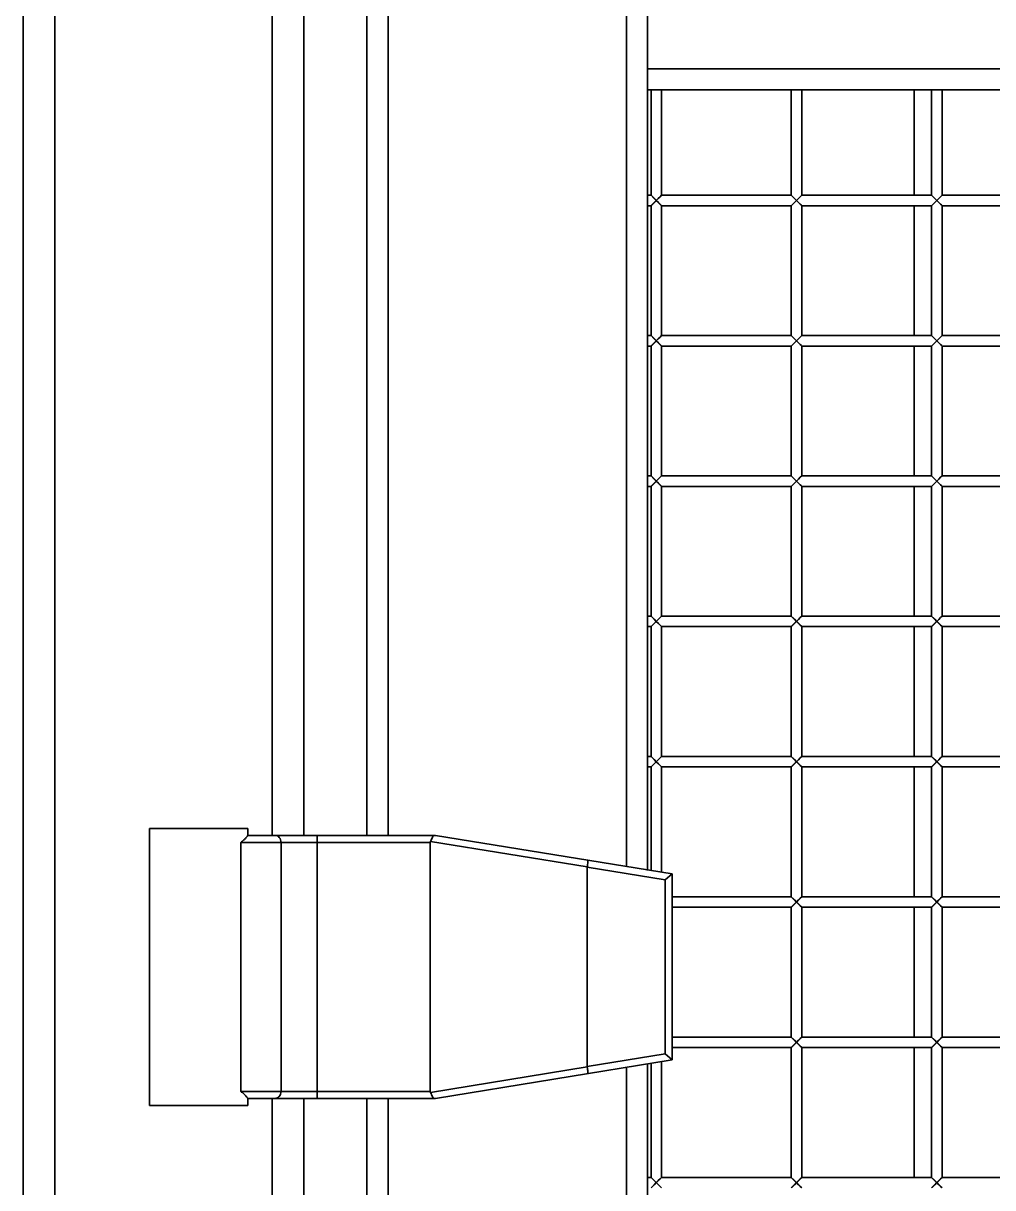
# Model space of a CAD drawing. Header units: millimetres. Extents: x 32496 to 166256, y 3504 to 23939.
# Drawn here: x 46714.6 to 46991.1, y 11724.1 to 12056.1 of the extents above; entities that cross this region are included whole.
import ezdxf

# ---------------------------------------------------------------- set-up
doc = ezdxf.new("R2010")
doc.units = ezdxf.units.MM
doc.layers.get('0').update_dxf_attribs({"lineweight": 35})

msp = doc.modelspace()

# ---------------------------------------------------------------- linework, layer by layer
at = {"linetype": 'Continuous'}
for p, q in [((46714.64, 13396.575), (46714.64, 10877.575)), ((46723.64, 13396.575), (46723.64, 10877.575)), ((46886.64, 11815.694), (46886.64, 12458.457)), ((46785.64, 12449.575), (46785.64, 11824.575)), ((46794.64, 12449.575), (46794.64, 11824.575)), ((46812.64, 11824.575), (46812.64, 12449.575)), ((46818.64, 12449.575), (46818.64, 11824.575)), ((46892.64, 12037.075), (46892.64, 12237.075)), ((46892.64, 12043.075), (47518.64, 12043.075)), ((47518.64, 12037.075), (46892.64, 12037.075)), ((46892.64, 12037.075), (46892.64, 11814.553)), ((46893.64, 12037.075), (46893.64, 12007.075)), ((46896.64, 12037.075), (46896.64, 12007.075)), ((46933.64, 12037.075), (46933.64, 12007.075)), ((46936.64, 12037.075), (46936.64, 12007.075)), ((46968.64, 12007.075), (46968.64, 12037.075)), ((46973.64, 12037.075), (46973.64, 12007.075)), ((46976.64, 12037.075), (46976.64, 12007.075)), ((46892.64, 12007.075), (46893.64, 12007.075)), ((46893.64, 12004.075), (46896.64, 12007.075)), ((46893.64, 12007.075), (46896.64, 12004.075)), ((46896.64, 12007.075), (46896.209, 12006.645)), ((46896.64, 12007.075), (46933.64, 12007.075)), ((46933.64, 12004.075), (46936.64, 12007.075)), ((46933.64, 12007.075), (46936.64, 12004.075)), ((46936.64, 12007.075), (46936.209, 12006.645)), ((46936.64, 12007.075), (46973.64, 12007.075)), ((46973.64, 12004.075), (46976.64, 12007.075)), ((46973.64, 12007.075), (46976.64, 12004.075)), ((46976.64, 12007.075), (46976.209, 12006.645)), ((46976.64, 12007.075), (47013.64, 12007.075)), ((46892.64, 12004.075), (46893.64, 12004.075)), ((46893.64, 12004.075), (46893.64, 11967.075)), ((46893.756, 12004.192), (46894.55, 12004.986)), ((46894.55, 12004.986), (46895.14, 12005.575)), ((46896.64, 12004.075), (46933.64, 12004.075)), ((46896.64, 12004.075), (46896.64, 11967.075)), ((46933.64, 12004.075), (46933.64, 11967.075)), ((46933.756, 12004.192), (46934.55, 12004.986)), ((46934.55, 12004.986), (46935.14, 12005.575)), ((46936.64, 12004.075), (46973.64, 12004.075)), ((46936.64, 12004.075), (46936.64, 11967.075)), ((46968.64, 11967.075), (46968.64, 12004.075)), ((46973.64, 12004.075), (46973.64, 11967.075)), ((46973.756, 12004.192), (46974.55, 12004.986)), ((46974.55, 12004.986), (46975.14, 12005.575)), ((46976.64, 12004.075), (47013.64, 12004.075)), ((46976.64, 12004.075), (46976.64, 11967.075)), ((46892.64, 11967.075), (46893.64, 11967.075)), ((46893.64, 11967.075), (46896.64, 11964.075)), ((46893.64, 11964.075), (46896.64, 11967.075)), ((46896.64, 11967.075), (46896.209, 11966.645)), ((46896.64, 11967.075), (46933.64, 11967.075)), ((46933.64, 11964.075), (46936.64, 11967.075)), ((46933.64, 11967.075), (46936.64, 11964.075)), ((46936.64, 11967.075), (46936.209, 11966.645)), ((46936.64, 11967.075), (46973.64, 11967.075)), ((46973.64, 11964.075), (46976.64, 11967.075)), ((46973.64, 11967.075), (46976.64, 11964.075)), ((46976.64, 11967.075), (46976.209, 11966.645)), ((46976.64, 11967.075), (47013.64, 11967.075)), ((46892.64, 11964.075), (46893.64, 11964.075)), ((46893.64, 11964.075), (46893.64, 11927.075)), ((46893.756, 11964.192), (46894.55, 11964.986)), ((46894.55, 11964.986), (46895.14, 11965.575)), ((46896.64, 11964.075), (46933.64, 11964.075)), ((46896.64, 11964.075), (46896.64, 11927.075)), ((46933.64, 11964.075), (46933.64, 11927.075)), ((46933.756, 11964.192), (46934.55, 11964.986)), ((46934.55, 11964.986), (46935.14, 11965.575)), ((46936.64, 11964.075), (46973.64, 11964.075)), ((46936.64, 11964.075), (46936.64, 11927.075)), ((46968.64, 11927.075), (46968.64, 11964.075)), ((46973.64, 11964.075), (46973.64, 11927.075)), ((46973.756, 11964.192), (46974.55, 11964.986)), ((46974.55, 11964.986), (46975.14, 11965.575)), ((46976.64, 11964.075), (47013.64, 11964.075)), ((46976.64, 11964.075), (46976.64, 11927.075)), ((46892.64, 11927.075), (46893.64, 11927.075)), ((46893.64, 11927.075), (46896.64, 11924.075)), ((46893.64, 11924.075), (46896.64, 11927.075)), ((46896.64, 11927.075), (46896.209, 11926.645)), ((46896.64, 11927.075), (46933.64, 11927.075)), ((46933.64, 11927.075), (46936.64, 11924.075)), ((46933.64, 11924.075), (46936.64, 11927.075)), ((46936.64, 11927.075), (46936.209, 11926.645)), ((46936.64, 11927.075), (46973.64, 11927.075)), ((46973.64, 11924.075), (46976.64, 11927.075)), ((46973.64, 11927.075), (46976.64, 11924.075)), ((46976.64, 11927.075), (46976.209, 11926.645)), ((46976.64, 11927.075), (47013.64, 11927.075)), ((46892.64, 11924.075), (46893.64, 11924.075)), ((46893.64, 11924.075), (46893.64, 11887.075)), ((46893.756, 11924.192), (46894.55, 11924.986)), ((46894.55, 11924.986), (46895.14, 11925.575)), ((46896.64, 11924.075), (46933.64, 11924.075)), ((46896.64, 11924.075), (46896.64, 11887.075)), ((46933.64, 11924.075), (46933.64, 11887.075)), ((46933.756, 11924.192), (46934.55, 11924.986)), ((46934.55, 11924.986), (46935.14, 11925.575)), ((46936.64, 11924.075), (46973.64, 11924.075)), ((46936.64, 11924.075), (46936.64, 11887.075)), ((46968.64, 11887.075), (46968.64, 11924.075)), ((46973.64, 11924.075), (46973.64, 11887.075)), ((46973.756, 11924.192), (46974.55, 11924.986)), ((46974.55, 11924.986), (46975.14, 11925.575)), ((46976.64, 11924.075), (47013.64, 11924.075)), ((46976.64, 11924.075), (46976.64, 11887.075)), ((46892.64, 11887.075), (46893.64, 11887.075)), ((46893.64, 11887.075), (46896.64, 11884.075)), ((46893.64, 11884.075), (46896.64, 11887.075)), ((46896.64, 11887.075), (46896.209, 11886.645)), ((46896.64, 11887.075), (46933.64, 11887.075)), ((46933.64, 11887.075), (46936.64, 11884.075)), ((46933.64, 11884.075), (46936.64, 11887.075)), ((46936.64, 11887.075), (46936.209, 11886.645)), ((46936.64, 11887.075), (46973.64, 11887.075)), ((46973.64, 11887.075), (46976.64, 11884.075)), ((46973.64, 11884.075), (46976.64, 11887.075)), ((46976.64, 11887.075), (46976.209, 11886.645)), ((46976.64, 11887.075), (47013.64, 11887.075)), ((46892.64, 11884.075), (46893.64, 11884.075)), ((46893.64, 11884.075), (46893.64, 11847.075)), ((46893.756, 11884.192), (46894.55, 11884.986)), ((46894.55, 11884.986), (46895.14, 11885.575)), ((46896.64, 11884.075), (46933.64, 11884.075)), ((46896.64, 11884.075), (46896.64, 11847.075)), ((46933.64, 11884.075), (46933.64, 11847.075)), ((46933.756, 11884.192), (46934.55, 11884.986)), ((46934.55, 11884.986), (46935.14, 11885.575)), ((46936.64, 11884.075), (46973.64, 11884.075)), ((46936.64, 11884.075), (46936.64, 11847.075)), ((46968.64, 11847.075), (46968.64, 11884.075)), ((46973.64, 11884.075), (46973.64, 11847.075)), ((46973.756, 11884.192), (46974.55, 11884.986)), ((46974.55, 11884.986), (46975.14, 11885.575)), ((46976.64, 11884.075), (47013.64, 11884.075)), ((46976.64, 11884.075), (46976.64, 11847.075)), ((46892.64, 11847.075), (46893.64, 11847.075)), ((46893.64, 11847.075), (46896.64, 11844.075)), ((46893.64, 11844.075), (46896.64, 11847.075)), ((46896.64, 11847.075), (46896.209, 11846.645)), ((46896.64, 11847.075), (46933.64, 11847.075)), ((46933.64, 11847.075), (46936.64, 11844.075)), ((46933.64, 11844.075), (46936.64, 11847.075)), ((46936.64, 11847.075), (46936.209, 11846.645)), ((46936.64, 11847.075), (46973.64, 11847.075)), ((46973.64, 11847.075), (46976.64, 11844.075)), ((46973.64, 11844.075), (46976.64, 11847.075)), ((46976.64, 11847.075), (46976.209, 11846.645)), ((46976.64, 11847.075), (47013.64, 11847.075)), ((46892.64, 11844.075), (46893.64, 11844.075)), ((46893.64, 11844.075), (46893.64, 11814.553)), ((46893.756, 11844.192), (46894.55, 11844.986)), ((46894.55, 11844.986), (46895.14, 11845.575)), ((46896.64, 11844.075), (46933.64, 11844.075)), ((46896.64, 11844.075), (46896.64, 11814.064)), ((46933.64, 11844.075), (46933.64, 11807.075)), ((46933.756, 11844.192), (46934.55, 11844.986)), ((46934.55, 11844.986), (46935.14, 11845.575)), ((46936.64, 11844.075), (46973.64, 11844.075)), ((46936.64, 11844.075), (46936.64, 11807.075)), ((46968.64, 11807.075), (46968.64, 11844.075)), ((46973.64, 11844.075), (46973.64, 11807.075)), ((46973.756, 11844.192), (46974.55, 11844.986)), ((46974.55, 11844.986), (46975.14, 11845.575)), ((46976.64, 11844.075), (47013.64, 11844.075)), ((46976.64, 11844.075), (46976.64, 11807.075)), ((46778.64, 11826.575), (46750.64, 11826.575)), ((46750.64, 11747.575), (46750.64, 11826.575)), ((46778.64, 11824.575), (46778.64, 11826.575)), ((46778.64, 11824.575), (46832.14, 11824.575)), ((46798.463, 11824.575), (46798.463, 11749.575)), ((46832.14, 11824.575), (46899.64, 11813.575)), ((46830.64, 11822.575), (46776.671, 11822.575)), ((46776.671, 11822.575), (46776.671, 11751.575)), ((46788.151, 11751.575), (46788.151, 11822.575)), ((46830.64, 11822.575), (46830.64, 11751.575)), ((46830.721, 11822.858), (46875.446, 11815.57)), ((46875.44, 11815.493), (46897.64, 11811.875)), ((46875.44, 11815.493), (46875.44, 11758.658)), ((46899.64, 11813.575), (46897.64, 11811.875)), ((46897.64, 11762.276), (46897.64, 11811.875)), ((46899.64, 11813.575), (46899.64, 11760.575)), ((46899.64, 11807.075), (46933.64, 11807.075)), ((46899.64, 11804.075), (46933.64, 11804.075)), ((46933.64, 11807.075), (46936.64, 11804.075)), ((46933.64, 11804.075), (46936.64, 11807.075)), ((46933.64, 11804.075), (46933.64, 11767.075)), ((46933.756, 11804.192), (46934.55, 11804.986)), ((46934.55, 11804.986), (46935.14, 11805.575)), ((46936.64, 11807.075), (46936.209, 11806.645)), ((46936.64, 11807.075), (46973.64, 11807.075)), ((46936.64, 11804.075), (46973.64, 11804.075)), ((46936.64, 11804.075), (46936.64, 11767.075)), ((46968.64, 11767.075), (46968.64, 11804.075)), ((46973.64, 11807.075), (46976.64, 11804.075)), ((46973.64, 11804.075), (46976.64, 11807.075)), ((46973.64, 11804.075), (46973.64, 11767.075)), ((46973.756, 11804.192), (46974.55, 11804.986)), ((46974.55, 11804.986), (46975.14, 11805.575)), ((46976.64, 11807.075), (46976.209, 11806.645)), ((46976.64, 11807.075), (47013.64, 11807.075)), ((46976.64, 11804.075), (47013.64, 11804.075)), ((46976.64, 11804.075), (46976.64, 11767.075)), ((46899.64, 11767.075), (46933.64, 11767.075)), ((46899.64, 11764.075), (46933.64, 11764.075)), ((46933.64, 11767.075), (46936.64, 11764.075)), ((46933.64, 11764.075), (46936.64, 11767.075)), ((46933.64, 11764.075), (46933.64, 11727.075)), ((46933.756, 11764.192), (46934.55, 11764.986)), ((46934.55, 11764.986), (46935.14, 11765.575)), ((46936.64, 11767.075), (46936.209, 11766.645)), ((46936.64, 11767.075), (46973.64, 11767.075)), ((46936.64, 11764.075), (46973.64, 11764.075)), ((46936.64, 11764.075), (46936.64, 11727.075)), ((46968.64, 11727.075), (46968.64, 11764.075)), ((46973.64, 11767.075), (46976.64, 11764.075)), ((46973.64, 11764.075), (46976.64, 11767.075)), ((46973.64, 11764.075), (46973.64, 11727.075)), ((46973.756, 11764.192), (46974.55, 11764.986)), ((46974.55, 11764.986), (46975.14, 11765.575)), ((46976.64, 11767.075), (46976.209, 11766.645)), ((46976.64, 11767.075), (47013.64, 11767.075)), ((46976.64, 11764.075), (47013.64, 11764.075)), ((46976.64, 11764.075), (46976.64, 11727.075)), ((46897.64, 11762.276), (46875.44, 11758.658)), ((46899.64, 11760.575), (46897.64, 11762.276)), ((46875.446, 11758.581), (46830.721, 11751.293)), ((46832.14, 11749.575), (46899.64, 11760.575)), ((46886.64, 11115.694), (46886.64, 11758.457)), ((46892.64, 11759.435), (46892.64, 11134.075)), ((46893.64, 11759.598), (46893.64, 11727.075)), ((46896.64, 11760.087), (46896.64, 11727.075)), ((46776.671, 11751.575), (46830.64, 11751.575)), ((46750.64, 11747.575), (46778.64, 11747.575)), ((46778.64, 11749.576), (46778.64, 11747.575)), ((46778.64, 11749.575), (46832.14, 11749.575)), ((46785.64, 11749.575), (46785.64, 11124.575)), ((46794.64, 11749.575), (46794.64, 11124.575)), ((46812.64, 11124.575), (46812.64, 11749.575)), ((46818.64, 11749.575), (46818.64, 11124.575)), ((46892.64, 11727.075), (46893.64, 11727.075)), ((46893.64, 11727.075), (46896.64, 11724.075)), ((46893.64, 11724.075), (46896.64, 11727.075)), ((46893.756, 11724.192), (46894.55, 11724.986)), ((46894.55, 11724.986), (46895.14, 11725.575)), ((46896.64, 11727.075), (46896.209, 11726.645)), ((46896.64, 11727.075), (46933.64, 11727.075)), ((46933.64, 11727.075), (46936.64, 11724.075)), ((46933.64, 11724.075), (46936.64, 11727.075)), ((46933.756, 11724.192), (46934.55, 11724.986)), ((46934.55, 11724.986), (46935.14, 11725.575)), ((46936.64, 11727.075), (46936.209, 11726.645)), ((46936.64, 11727.075), (46973.64, 11727.075)), ((46973.64, 11727.075), (46976.64, 11724.075)), ((46973.64, 11724.075), (46976.64, 11727.075)), ((46973.756, 11724.192), (46974.55, 11724.986)), ((46974.55, 11724.986), (46975.14, 11725.575)), ((46976.64, 11727.075), (46976.209, 11726.645)), ((46976.64, 11727.075), (47013.64, 11727.075))]:
    msp.add_line(p, q, dxfattribs=at)
for points in [[(46895.14, 12005.575), (46894.553, 12006.162), (46894.077, 12006.638)], [(46896.209, 12006.645), (46895.72, 12006.155), (46895.14, 12005.575)], [(46935.14, 12005.575), (46934.553, 12006.162), (46934.077, 12006.638)], [(46936.209, 12006.645), (46935.72, 12006.155), (46935.14, 12005.575)], [(46975.14, 12005.575), (46974.553, 12006.162), (46974.077, 12006.638)], [(46976.209, 12006.645), (46975.72, 12006.155), (46975.14, 12005.575)], [(46895.14, 12005.575), (46895.731, 12004.985), (46896.2, 12004.515), (46896.525, 12004.19)], [(46935.14, 12005.575), (46935.731, 12004.985), (46936.2, 12004.515), (46936.525, 12004.19)], [(46975.14, 12005.575), (46975.731, 12004.985), (46976.2, 12004.515), (46976.525, 12004.19)], [(46895.14, 11965.575), (46894.553, 11966.162), (46894.077, 11966.638)], [(46896.209, 11966.645), (46895.72, 11966.155), (46895.14, 11965.575)], [(46935.14, 11965.575), (46934.553, 11966.162), (46934.077, 11966.638)], [(46936.209, 11966.645), (46935.72, 11966.155), (46935.14, 11965.575)], [(46975.14, 11965.575), (46974.553, 11966.162), (46974.077, 11966.638)], [(46976.209, 11966.645), (46975.72, 11966.155), (46975.14, 11965.575)], [(46895.14, 11965.575), (46895.731, 11964.985), (46896.2, 11964.515), (46896.525, 11964.19)], [(46935.14, 11965.575), (46935.731, 11964.985), (46936.2, 11964.515), (46936.525, 11964.19)], [(46975.14, 11965.575), (46975.731, 11964.985), (46976.2, 11964.515), (46976.525, 11964.19)], [(46895.14, 11925.575), (46894.553, 11926.162), (46894.077, 11926.638)], [(46896.209, 11926.645), (46895.72, 11926.155), (46895.14, 11925.575)], [(46895.14, 11925.575), (46895.731, 11924.985), (46896.2, 11924.515), (46896.525, 11924.19)], [(46935.14, 11925.575), (46934.553, 11926.162), (46934.077, 11926.638)], [(46936.209, 11926.645), (46935.72, 11926.155), (46935.14, 11925.575)], [(46935.14, 11925.575), (46935.731, 11924.985), (46936.2, 11924.515), (46936.525, 11924.19)], [(46975.14, 11925.575), (46974.553, 11926.162), (46974.077, 11926.638)], [(46976.209, 11926.645), (46975.72, 11926.155), (46975.14, 11925.575)], [(46975.14, 11925.575), (46975.731, 11924.985), (46976.2, 11924.515), (46976.525, 11924.19)], [(46895.14, 11885.575), (46894.553, 11886.162), (46894.077, 11886.638)], [(46896.209, 11886.645), (46895.72, 11886.155), (46895.14, 11885.575)], [(46895.14, 11885.575), (46895.731, 11884.985), (46896.2, 11884.515), (46896.525, 11884.19)], [(46935.14, 11885.575), (46934.553, 11886.162), (46934.077, 11886.638)], [(46936.209, 11886.645), (46935.72, 11886.155), (46935.14, 11885.575)], [(46935.14, 11885.575), (46935.731, 11884.985), (46936.2, 11884.515), (46936.525, 11884.19)], [(46975.14, 11885.575), (46974.553, 11886.162), (46974.077, 11886.638)], [(46976.209, 11886.645), (46975.72, 11886.155), (46975.14, 11885.575)], [(46975.14, 11885.575), (46975.731, 11884.985), (46976.2, 11884.515), (46976.525, 11884.19)], [(46895.14, 11845.575), (46894.553, 11846.162), (46894.077, 11846.638)], [(46896.209, 11846.645), (46895.72, 11846.155), (46895.14, 11845.575)], [(46895.14, 11845.575), (46895.731, 11844.985), (46896.2, 11844.515), (46896.525, 11844.19)], [(46935.14, 11845.575), (46934.553, 11846.162), (46934.077, 11846.638)], [(46936.209, 11846.645), (46935.72, 11846.155), (46935.14, 11845.575)], [(46935.14, 11845.575), (46935.731, 11844.985), (46936.2, 11844.515), (46936.525, 11844.19)], [(46975.14, 11845.575), (46974.553, 11846.162), (46974.077, 11846.638)], [(46976.209, 11846.645), (46975.72, 11846.155), (46975.14, 11845.575)], [(46975.14, 11845.575), (46975.731, 11844.985), (46976.2, 11844.515), (46976.525, 11844.19)], [(46935.14, 11805.575), (46934.553, 11806.162), (46934.077, 11806.638)], [(46936.209, 11806.645), (46935.72, 11806.155), (46935.14, 11805.575)], [(46935.14, 11805.575), (46935.731, 11804.985), (46936.2, 11804.515), (46936.525, 11804.19)], [(46975.14, 11805.575), (46974.553, 11806.162), (46974.077, 11806.638)], [(46976.209, 11806.645), (46975.72, 11806.155), (46975.14, 11805.575)], [(46975.14, 11805.575), (46975.731, 11804.985), (46976.2, 11804.515), (46976.525, 11804.19)], [(46935.14, 11765.575), (46934.553, 11766.162), (46934.077, 11766.638)], [(46936.209, 11766.645), (46935.72, 11766.155), (46935.14, 11765.575)], [(46935.14, 11765.575), (46935.731, 11764.985), (46936.2, 11764.515), (46936.525, 11764.19)], [(46975.14, 11765.575), (46974.553, 11766.162), (46974.077, 11766.638)], [(46976.209, 11766.645), (46975.72, 11766.155), (46975.14, 11765.575)], [(46975.14, 11765.575), (46975.731, 11764.985), (46976.2, 11764.515), (46976.525, 11764.19)], [(46895.14, 11725.575), (46894.553, 11726.162), (46894.077, 11726.638)], [(46896.209, 11726.645), (46895.72, 11726.155), (46895.14, 11725.575)], [(46895.14, 11725.575), (46895.731, 11724.985), (46896.2, 11724.515), (46896.525, 11724.19)], [(46935.14, 11725.575), (46934.553, 11726.162), (46934.077, 11726.638)], [(46936.209, 11726.645), (46935.72, 11726.155), (46935.14, 11725.575)], [(46935.14, 11725.575), (46935.731, 11724.985), (46936.2, 11724.515), (46936.525, 11724.19)], [(46975.14, 11725.575), (46974.553, 11726.162), (46974.077, 11726.638)], [(46976.209, 11726.645), (46975.72, 11726.155), (46975.14, 11725.575)], [(46975.14, 11725.575), (46975.731, 11724.985), (46976.2, 11724.515), (46976.525, 11724.19)]]:
    msp.add_lwpolyline(points, dxfattribs=at)
for centre, major_axis, ratio, start_param, end_param in [((46838.785, 11822.575), (8.145, 0), 0.2455357, 2.9998821, 3.1415927), ((46883.585, 11814.165), (8.138, -1.411), 0.2419381, -3.1380278, -3.0996653), ((46883.585, 11759.986), (8.138, 1.411), 0.2419381, 3.0996653, 3.1380278), ((46838.785, 11751.575), (8.145, 0), 0.2455357, -3.1415927, -2.9998821)]:
    msp.add_ellipse(centre, major_axis=major_axis, ratio=ratio, start_param=start_param, end_param=end_param, dxfattribs=at)
for points, knots in [([(46776.671, 11822.575), (46776.821, 11822.686), (46777.104, 11822.907), (46777.493, 11823.242), (46777.828, 11823.563), (46778.107, 11823.859), (46778.302, 11824.089), (46778.428, 11824.252), (46778.502, 11824.353), (46778.56, 11824.438), (46778.598, 11824.498), (46778.619, 11824.535), (46778.63, 11824.554), (46778.636, 11824.567), (46778.64, 11824.573), (46778.64, 11824.575)], [0, 0, 0, 0, 0.1982754, 0.3806938, 0.5455653, 0.6907758, 0.8134789, 0.8652438, 0.9098414, 0.9465551, 0.9745353, 0.984937, 0.9927617, 0.9978387, 1, 1, 1, 1]), ([(46788.151, 11822.575), (46788.151, 11822.834), (46788.065, 11823.347), (46787.693, 11824.009), (46787.123, 11824.465), (46786.657, 11824.575), (46786.432, 11824.575)], [0, 0, 0, 0, 0.2672147, 0.5246358, 0.7676565, 1, 1, 1, 1]), ([(46831.994, 11824.575), (46831.923, 11824.575), (46831.785, 11824.563), (46831.596, 11824.467), (46831.449, 11824.301), (46831.263, 11823.988), (46831.045, 11823.489), (46830.847, 11823.074), (46830.721, 11822.858)], [0, 0, 0, 0, 0.0954914, 0.1815719, 0.2751296, 0.3866593, 0.6670272, 1, 1, 1, 1]), ([(46875.52, 11817.506), (46875.539, 11817.503), (46875.56, 11817.464), (46875.575, 11817.411), (46875.591, 11817.312), (46875.598, 11817.15), (46875.593, 11816.802), (46875.546, 11816.267), (46875.485, 11815.815), (46875.446, 11815.57)], [0, 0, 0, 0, 0.0295837, 0.0551746, 0.0889134, 0.1806036, 0.3027047, 0.6210402, 1, 1, 1, 1]), ([(46875.52, 11756.645), (46875.539, 11756.648), (46875.56, 11756.687), (46875.575, 11756.74), (46875.591, 11756.839), (46875.598, 11757.001), (46875.593, 11757.349), (46875.546, 11757.884), (46875.485, 11758.336), (46875.446, 11758.581)], [0, 0, 0, 0, 0.0295836, 0.0551744, 0.0889133, 0.1806036, 0.3027047, 0.6210402, 1, 1, 1, 1]), ([(46778.64, 11749.576), (46778.64, 11749.578), (46778.636, 11749.584), (46778.63, 11749.597), (46778.619, 11749.616), (46778.598, 11749.653), (46778.56, 11749.713), (46778.502, 11749.798), (46778.428, 11749.899), (46778.302, 11750.062), (46778.107, 11750.292), (46777.828, 11750.588), (46777.493, 11750.909), (46777.104, 11751.244), (46776.821, 11751.465), (46776.671, 11751.575)], [0, 0, 0, 0, 0.0021613, 0.0072383, 0.015063, 0.0254647, 0.0534449, 0.0901586, 0.1347562, 0.1865211, 0.3092242, 0.4544347, 0.6193062, 0.8017246, 1, 1, 1, 1]), ([(46786.432, 11749.575), (46786.657, 11749.575), (46787.123, 11749.686), (46787.693, 11750.142), (46788.065, 11750.804), (46788.151, 11751.317), (46788.151, 11751.575)], [0, 0, 0, 0, 0.2323435, 0.4753642, 0.7327853, 1, 1, 1, 1]), ([(46830.721, 11751.293), (46830.847, 11751.077), (46831.045, 11750.662), (46831.263, 11750.163), (46831.449, 11749.85), (46831.596, 11749.684), (46831.785, 11749.588), (46831.923, 11749.575), (46831.994, 11749.575)], [0, 0, 0, 0, 0.3329422, 0.6133216, 0.7248572, 0.8184096, 0.904497, 1, 1, 1, 1])]:
    msp.add_open_spline(points, degree=3, knots=knots, dxfattribs=at)

doc.saveas('drawing.dxf')
